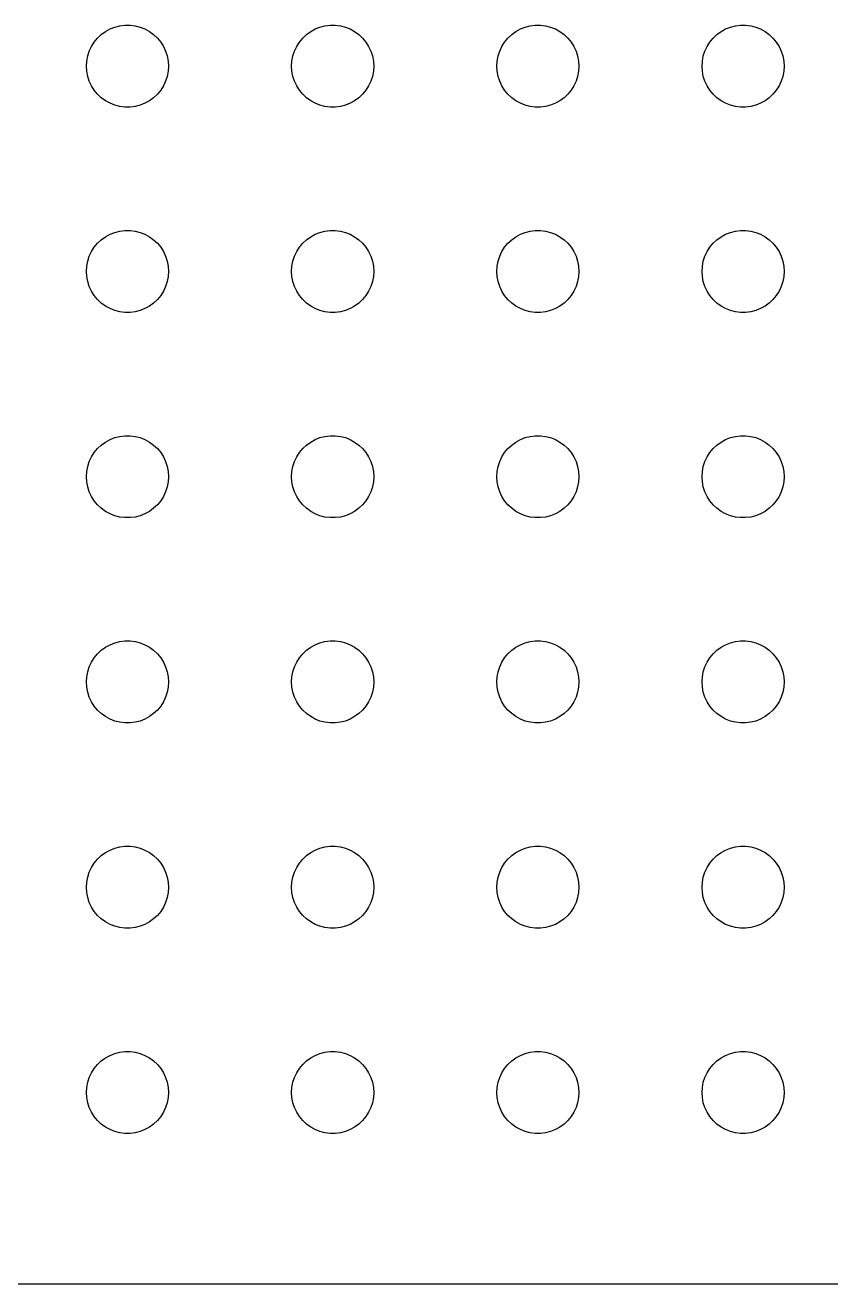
# Model space of a CAD drawing. Header units: metres. Extents: x -112 to 112, y -52 to 52.
# Drawn here: x -3.74 to 25.71, y -51.99 to -6 of the extents above; entities that cross this region are included whole.
import ezdxf

# ---------------------------------------------------------------- set-up
doc = ezdxf.new("R2010")
doc.units = ezdxf.units.M

msp = doc.modelspace()

# ---------------------------------------------------------------- linework, layer by layer
for p, q in [((-1.09344, -6.47318), (-0.956131, -6.34422)), ((-0.956131, -6.34422), (-0.803726, -6.23351)), ((-0.803726, -6.23351), (-0.638657, -6.14275)), ((-0.638657, -6.14275), (-0.463516, -6.07341)), ((-0.463516, -6.07341), (-0.281067, -6.02657)), ((-0.281067, -6.02657), (-0.094177, -6.00294)), ((-0.094177, -6.00294), (0.094177, -6.00294)), ((0.094177, -6.00294), (0.281067, -6.02657)), ((0.281067, -6.02657), (0.463516, -6.07341)), ((0.463516, -6.07341), (0.638657, -6.14275)), ((0.638657, -6.14275), (0.803726, -6.23351)), ((0.803726, -6.23351), (0.956131, -6.34422)), ((0.956131, -6.34422), (1.09344, -6.47318)), ((6.40654, -6.47318), (6.54385, -6.34422)), ((6.54385, -6.34422), (6.69626, -6.23351)), ((6.69626, -6.23351), (6.86133, -6.14275)), ((6.86133, -6.14275), (7.03647, -6.07341)), ((7.03647, -6.07341), (7.21892, -6.02657)), ((7.21892, -6.02657), (7.40581, -6.00294)), ((7.40581, -6.00294), (7.59418, -6.00294)), ((7.59418, -6.00294), (7.78107, -6.02657)), ((7.78107, -6.02657), (7.96352, -6.07341)), ((7.96352, -6.07341), (8.13866, -6.14275)), ((8.13866, -6.14275), (8.30373, -6.23351)), ((8.30373, -6.23351), (8.45613, -6.34422)), ((8.45613, -6.34422), (8.59344, -6.47318)), ((13.9065, -6.47318), (14.0439, -6.34422)), ((14.0439, -6.34422), (14.1963, -6.23351)), ((14.1963, -6.23351), (14.3613, -6.14275)), ((14.3613, -6.14275), (14.5365, -6.07341)), ((14.5365, -6.07341), (14.7189, -6.02657)), ((14.7189, -6.02657), (14.9058, -6.00294)), ((14.9058, -6.00294), (15.0942, -6.00294)), ((15.0942, -6.00294), (15.2811, -6.02657)), ((15.2811, -6.02657), (15.4635, -6.07341)), ((15.4635, -6.07341), (15.6387, -6.14275)), ((15.6387, -6.14275), (15.8037, -6.23351)), ((15.8037, -6.23351), (15.9561, -6.34422)), ((15.9561, -6.34422), (16.0934, -6.47318)), ((21.4065, -6.47318), (21.5439, -6.34422)), ((21.5439, -6.34422), (21.6963, -6.23351)), ((21.6963, -6.23351), (21.8613, -6.14275)), ((21.8613, -6.14275), (22.0365, -6.07341)), ((22.0365, -6.07341), (22.2189, -6.02657)), ((22.2189, -6.02657), (22.4058, -6.00294)), ((22.4058, -6.00294), (22.5942, -6.00294)), ((22.5942, -6.00294), (22.7811, -6.02657)), ((22.7811, -6.02657), (22.9635, -6.07341)), ((22.9635, -6.07341), (23.1387, -6.14275)), ((23.1387, -6.14275), (23.3037, -6.23351)), ((23.3037, -6.23351), (23.4561, -6.34422)), ((23.4561, -6.34422), (23.5934, -6.47318)), ((-1.39465, -6.9478), (-1.31445, -6.77736)), ((-1.31445, -6.77736), (-1.21352, -6.61832)), ((-1.21352, -6.61832), (-1.09344, -6.47318)), ((1.09344, -6.47318), (1.21352, -6.61832)), ((1.21352, -6.61832), (1.31445, -6.77736)), ((1.31445, -6.77736), (1.39465, -6.9478)), ((6.10533, -6.9478), (6.18553, -6.77736)), ((6.18553, -6.77736), (6.28647, -6.61832)), ((6.28647, -6.61832), (6.40654, -6.47318)), ((8.59344, -6.47318), (8.71352, -6.61832)), ((8.71352, -6.61832), (8.81445, -6.77736)), ((8.81445, -6.77736), (8.89465, -6.9478)), ((13.6053, -6.9478), (13.6855, -6.77736)), ((13.6855, -6.77736), (13.7865, -6.61832)), ((13.7865, -6.61832), (13.9065, -6.47318)), ((16.0934, -6.47318), (16.2135, -6.61832)), ((16.2135, -6.61832), (16.3145, -6.77736)), ((16.3145, -6.77736), (16.3947, -6.9478)), ((21.1053, -6.9478), (21.1855, -6.77736)), ((21.1855, -6.77736), (21.2865, -6.61832)), ((21.2865, -6.61832), (21.4065, -6.47318)), ((23.5934, -6.47318), (23.7135, -6.61832)), ((23.7135, -6.61832), (23.8145, -6.77736)), ((23.8145, -6.77736), (23.8947, -6.9478)), ((-1.5, -7.5), (-1.48816, -7.312)), ((-1.48816, -7.312), (-1.45287, -7.12695)), ((-1.45287, -7.12695), (-1.39465, -6.9478)), ((1.39465, -6.9478), (1.45287, -7.12695)), ((1.45287, -7.12695), (1.48816, -7.312)), ((1.48816, -7.312), (1.5, -7.5)), ((6, -7.5), (6.01183, -7.312)), ((6.01183, -7.312), (6.04712, -7.12695)), ((6.04712, -7.12695), (6.10533, -6.9478)), ((8.89465, -6.9478), (8.95287, -7.12695)), ((8.95287, -7.12695), (8.98816, -7.312)), ((8.98816, -7.312), (9, -7.5)), ((13.5, -7.5), (13.5118, -7.312)), ((13.5118, -7.312), (13.5471, -7.12695)), ((13.5471, -7.12695), (13.6053, -6.9478)), ((16.3947, -6.9478), (16.4529, -7.12695)), ((16.4529, -7.12695), (16.4882, -7.312)), ((16.4882, -7.312), (16.5, -7.5)), ((21, -7.5), (21.0118, -7.312)), ((21.0118, -7.312), (21.0471, -7.12695)), ((21.0471, -7.12695), (21.1053, -6.9478)), ((23.8947, -6.9478), (23.9529, -7.12695)), ((23.9529, -7.12695), (23.9882, -7.312)), ((23.9882, -7.312), (24, -7.5)), ((-1.48816, -7.68799), (-1.5, -7.5)), ((-1.45287, -7.87303), (-1.48816, -7.68799)), ((1.48816, -7.68799), (1.45287, -7.87303)), ((1.5, -7.5), (1.48816, -7.68799)), ((6.01183, -7.68799), (6, -7.5)), ((6.04712, -7.87303), (6.01183, -7.68799)), ((8.98816, -7.68799), (8.95287, -7.87303)), ((9, -7.5), (8.98816, -7.68799)), ((13.5118, -7.68799), (13.5, -7.5)), ((13.5471, -7.87303), (13.5118, -7.68799)), ((16.4882, -7.68799), (16.4529, -7.87303)), ((16.5, -7.5), (16.4882, -7.68799)), ((21.0118, -7.68799), (21, -7.5)), ((21.0471, -7.87303), (21.0118, -7.68799)), ((23.9882, -7.68799), (23.9529, -7.87303)), ((24, -7.5), (23.9882, -7.68799)), ((-1.39465, -8.05219), (-1.45287, -7.87303)), ((-1.31445, -8.22263), (-1.39465, -8.05219)), ((-1.21352, -8.38167), (-1.31445, -8.22263)), ((1.31445, -8.22263), (1.21352, -8.38167)), ((1.39465, -8.05219), (1.31445, -8.22263)), ((1.45287, -7.87303), (1.39465, -8.05219)), ((6.10533, -8.05219), (6.04712, -7.87303)), ((6.18553, -8.22263), (6.10533, -8.05219)), ((6.28647, -8.38167), (6.18553, -8.22263)), ((8.81445, -8.22263), (8.71352, -8.38167)), ((8.89465, -8.05219), (8.81445, -8.22263)), ((8.95287, -7.87303), (8.89465, -8.05219)), ((13.6053, -8.05219), (13.5471, -7.87303)), ((13.6855, -8.22263), (13.6053, -8.05219)), ((13.7865, -8.38167), (13.6855, -8.22263)), ((16.3145, -8.22263), (16.2135, -8.38167)), ((16.3947, -8.05219), (16.3145, -8.22263)), ((16.4529, -7.87303), (16.3947, -8.05219)), ((21.1053, -8.05219), (21.0471, -7.87303)), ((21.1855, -8.22263), (21.1053, -8.05219)), ((21.2865, -8.38167), (21.1855, -8.22263)), ((23.8145, -8.22263), (23.7135, -8.38167)), ((23.8947, -8.05219), (23.8145, -8.22263)), ((23.9529, -7.87303), (23.8947, -8.05219)), ((-1.09344, -8.52681), (-1.21352, -8.38167)), ((-0.956131, -8.65576), (-1.09344, -8.52681)), ((-0.803726, -8.76648), (-0.956131, -8.65576)), ((0.956131, -8.65576), (0.803726, -8.76648)), ((1.09344, -8.52681), (0.956131, -8.65576)), ((1.21352, -8.38167), (1.09344, -8.52681)), ((6.40654, -8.52681), (6.28647, -8.38167)), ((6.54385, -8.65576), (6.40654, -8.52681)), ((6.69626, -8.76648), (6.54385, -8.65576)), ((8.45613, -8.65576), (8.30373, -8.76648)), ((8.59344, -8.52681), (8.45613, -8.65576)), ((8.71352, -8.38167), (8.59344, -8.52681)), ((13.9065, -8.52681), (13.7865, -8.38167)), ((14.0439, -8.65576), (13.9065, -8.52681)), ((14.1963, -8.76648), (14.0439, -8.65576)), ((15.9561, -8.65576), (15.8037, -8.76648)), ((16.0934, -8.52681), (15.9561, -8.65576)), ((16.2135, -8.38167), (16.0934, -8.52681)), ((21.4065, -8.52681), (21.2865, -8.38167)), ((21.5439, -8.65576), (21.4065, -8.52681)), ((21.6963, -8.76648), (21.5439, -8.65576)), ((23.4561, -8.65576), (23.3037, -8.76648)), ((23.5934, -8.52681), (23.4561, -8.65576)), ((23.7135, -8.38167), (23.5934, -8.52681)), ((-0.638657, -8.85724), (-0.803726, -8.76648)), ((-0.463516, -8.92657), (-0.638657, -8.85724)), ((-0.281067, -8.97342), (-0.463516, -8.92657)), ((-0.094177, -8.99704), (-0.281067, -8.97342)), ((0.094177, -8.99704), (-0.094177, -8.99704)), ((0.281067, -8.97342), (0.094177, -8.99704)), ((0.463516, -8.92657), (0.281067, -8.97342)), ((0.638657, -8.85724), (0.463516, -8.92657)), ((0.803726, -8.76648), (0.638657, -8.85724)), ((6.86133, -8.85724), (6.69626, -8.76648)), ((7.03647, -8.92657), (6.86133, -8.85724)), ((7.21892, -8.97342), (7.03647, -8.92657)), ((7.40581, -8.99704), (7.21892, -8.97342)), ((7.59418, -8.99704), (7.40581, -8.99704)), ((7.78107, -8.97342), (7.59418, -8.99704)), ((7.96352, -8.92657), (7.78107, -8.97342)), ((8.13866, -8.85724), (7.96352, -8.92657)), ((8.30373, -8.76648), (8.13866, -8.85724)), ((14.3613, -8.85724), (14.1963, -8.76648)), ((14.5365, -8.92657), (14.3613, -8.85724)), ((14.7189, -8.97342), (14.5365, -8.92657)), ((14.9058, -8.99704), (14.7189, -8.97342)), ((15.0942, -8.99704), (14.9058, -8.99704)), ((15.2811, -8.97342), (15.0942, -8.99704)), ((15.4635, -8.92657), (15.2811, -8.97342)), ((15.6387, -8.85724), (15.4635, -8.92657)), ((15.8037, -8.76648), (15.6387, -8.85724)), ((21.8613, -8.85724), (21.6963, -8.76648)), ((22.0365, -8.92657), (21.8613, -8.85724)), ((22.2189, -8.97342), (22.0365, -8.92657)), ((22.4058, -8.99704), (22.2189, -8.97342)), ((22.5942, -8.99704), (22.4058, -8.99704)), ((22.7811, -8.97342), (22.5942, -8.99704)), ((22.9635, -8.92657), (22.7811, -8.97342)), ((23.1387, -8.85724), (22.9635, -8.92657)), ((23.3037, -8.76648), (23.1387, -8.85724)), ((-0.956131, -13.8442), (-0.803726, -13.7335)), ((-0.803726, -13.7335), (-0.638657, -13.6427)), ((-0.638657, -13.6427), (-0.463516, -13.5734)), ((-0.463516, -13.5734), (-0.281067, -13.5266)), ((-0.281067, -13.5266), (-0.094177, -13.5029)), ((-0.094177, -13.5029), (0.094177, -13.5029)), ((0.094177, -13.5029), (0.281067, -13.5266)), ((0.281067, -13.5266), (0.463516, -13.5734)), ((0.463516, -13.5734), (0.638657, -13.6427)), ((0.638657, -13.6427), (0.803726, -13.7335)), ((0.803726, -13.7335), (0.956131, -13.8442)), ((6.54385, -13.8442), (6.69626, -13.7335)), ((6.69626, -13.7335), (6.86133, -13.6427)), ((6.86133, -13.6427), (7.03647, -13.5734)), ((7.03647, -13.5734), (7.21892, -13.5266)), ((7.21892, -13.5266), (7.40581, -13.5029)), ((7.40581, -13.5029), (7.59418, -13.5029)), ((7.59418, -13.5029), (7.78107, -13.5266)), ((7.78107, -13.5266), (7.96352, -13.5734)), ((7.96352, -13.5734), (8.13866, -13.6427)), ((8.13866, -13.6427), (8.30373, -13.7335)), ((8.30373, -13.7335), (8.45613, -13.8442)), ((14.0439, -13.8442), (14.1963, -13.7335)), ((14.1963, -13.7335), (14.3613, -13.6427)), ((14.3613, -13.6427), (14.5365, -13.5734)), ((14.5365, -13.5734), (14.7189, -13.5266)), ((14.7189, -13.5266), (14.9058, -13.5029)), ((14.9058, -13.5029), (15.0942, -13.5029)), ((15.0942, -13.5029), (15.2811, -13.5266)), ((15.2811, -13.5266), (15.4635, -13.5734)), ((15.4635, -13.5734), (15.6387, -13.6427)), ((15.6387, -13.6427), (15.8037, -13.7335)), ((15.8037, -13.7335), (15.9561, -13.8442)), ((21.5439, -13.8442), (21.6963, -13.7335)), ((21.6963, -13.7335), (21.8613, -13.6427)), ((21.8613, -13.6427), (22.0365, -13.5734)), ((22.0365, -13.5734), (22.2189, -13.5266)), ((22.2189, -13.5266), (22.4058, -13.5029)), ((22.4058, -13.5029), (22.5942, -13.5029)), ((22.5942, -13.5029), (22.7811, -13.5266)), ((22.7811, -13.5266), (22.9635, -13.5734)), ((22.9635, -13.5734), (23.1387, -13.6427)), ((23.1387, -13.6427), (23.3037, -13.7335)), ((23.3037, -13.7335), (23.4561, -13.8442)), ((-1.31445, -14.2774), (-1.21352, -14.1183)), ((-1.21352, -14.1183), (-1.09344, -13.9732)), ((-1.09344, -13.9732), (-0.956131, -13.8442)), ((0.956131, -13.8442), (1.09344, -13.9732)), ((1.09344, -13.9732), (1.21352, -14.1183)), ((1.21352, -14.1183), (1.31445, -14.2774)), ((6.18553, -14.2774), (6.28647, -14.1183)), ((6.28647, -14.1183), (6.40654, -13.9732)), ((6.40654, -13.9732), (6.54385, -13.8442)), ((8.45613, -13.8442), (8.59344, -13.9732)), ((8.59344, -13.9732), (8.71352, -14.1183)), ((8.71352, -14.1183), (8.81445, -14.2774)), ((13.6855, -14.2774), (13.7865, -14.1183)), ((13.7865, -14.1183), (13.9065, -13.9732)), ((13.9065, -13.9732), (14.0439, -13.8442)), ((15.9561, -13.8442), (16.0934, -13.9732)), ((16.0934, -13.9732), (16.2135, -14.1183)), ((16.2135, -14.1183), (16.3145, -14.2774)), ((21.1855, -14.2774), (21.2865, -14.1183)), ((21.2865, -14.1183), (21.4065, -13.9732)), ((21.4065, -13.9732), (21.5439, -13.8442)), ((23.4561, -13.8442), (23.5934, -13.9732)), ((23.5934, -13.9732), (23.7135, -14.1183)), ((23.7135, -14.1183), (23.8145, -14.2774)), ((-1.48816, -14.812), (-1.45287, -14.627)), ((-1.45287, -14.627), (-1.39465, -14.4478)), ((-1.39465, -14.4478), (-1.31445, -14.2774)), ((1.31445, -14.2774), (1.39465, -14.4478)), ((1.39465, -14.4478), (1.45287, -14.627)), ((1.45287, -14.627), (1.48816, -14.812)), ((6.01183, -14.812), (6.04712, -14.627)), ((6.04712, -14.627), (6.10533, -14.4478)), ((6.10533, -14.4478), (6.18553, -14.2774)), ((8.81445, -14.2774), (8.89465, -14.4478)), ((8.89465, -14.4478), (8.95287, -14.627)), ((8.95287, -14.627), (8.98816, -14.812)), ((13.5118, -14.812), (13.5471, -14.627)), ((13.5471, -14.627), (13.6053, -14.4478)), ((13.6053, -14.4478), (13.6855, -14.2774)), ((16.3145, -14.2774), (16.3947, -14.4478)), ((16.3947, -14.4478), (16.4529, -14.627)), ((16.4529, -14.627), (16.4882, -14.812)), ((21.0118, -14.812), (21.0471, -14.627)), ((21.0471, -14.627), (21.1053, -14.4478)), ((21.1053, -14.4478), (21.1855, -14.2774)), ((23.8145, -14.2774), (23.8947, -14.4478)), ((23.8947, -14.4478), (23.9529, -14.627)), ((23.9529, -14.627), (23.9882, -14.812)), ((-1.5, -15), (-1.48816, -14.812)), ((-1.48816, -15.188), (-1.5, -15)), ((1.48816, -14.812), (1.5, -15)), ((1.5, -15), (1.48816, -15.188)), ((6, -15), (6.01183, -14.812)), ((6.01183, -15.188), (6, -15)), ((8.98816, -14.812), (9, -15)), ((9, -15), (8.98816, -15.188)), ((13.5, -15), (13.5118, -14.812)), ((13.5118, -15.188), (13.5, -15)), ((16.4882, -14.812), (16.5, -15)), ((16.5, -15), (16.4882, -15.188)), ((21, -15), (21.0118, -14.812)), ((21.0118, -15.188), (21, -15)), ((23.9882, -14.812), (24, -15)), ((24, -15), (23.9882, -15.188)), ((-1.45287, -15.373), (-1.48816, -15.188)), ((-1.39465, -15.5522), (-1.45287, -15.373)), ((-1.31445, -15.7226), (-1.39465, -15.5522)), ((1.39465, -15.5522), (1.31445, -15.7226)), ((1.45287, -15.373), (1.39465, -15.5522)), ((1.48816, -15.188), (1.45287, -15.373)), ((6.04712, -15.373), (6.01183, -15.188)), ((6.10533, -15.5522), (6.04712, -15.373)), ((6.18553, -15.7226), (6.10533, -15.5522)), ((8.89465, -15.5522), (8.81445, -15.7226)), ((8.95287, -15.373), (8.89465, -15.5522)), ((8.98816, -15.188), (8.95287, -15.373)), ((13.5471, -15.373), (13.5118, -15.188)), ((13.6053, -15.5522), (13.5471, -15.373)), ((13.6855, -15.7226), (13.6053, -15.5522)), ((16.3947, -15.5522), (16.3145, -15.7226)), ((16.4529, -15.373), (16.3947, -15.5522)), ((16.4882, -15.188), (16.4529, -15.373)), ((21.0471, -15.373), (21.0118, -15.188)), ((21.1053, -15.5522), (21.0471, -15.373)), ((21.1855, -15.7226), (21.1053, -15.5522)), ((23.8947, -15.5522), (23.8145, -15.7226)), ((23.9529, -15.373), (23.8947, -15.5522)), ((23.9882, -15.188), (23.9529, -15.373)), ((-1.21352, -15.8817), (-1.31445, -15.7226)), ((-1.09344, -16.0268), (-1.21352, -15.8817)), ((-0.956131, -16.1558), (-1.09344, -16.0268)), ((1.09344, -16.0268), (0.956131, -16.1558)), ((1.21352, -15.8817), (1.09344, -16.0268)), ((1.31445, -15.7226), (1.21352, -15.8817)), ((6.28647, -15.8817), (6.18553, -15.7226)), ((6.40654, -16.0268), (6.28647, -15.8817)), ((6.54385, -16.1558), (6.40654, -16.0268)), ((8.59344, -16.0268), (8.45613, -16.1558)), ((8.71352, -15.8817), (8.59344, -16.0268)), ((8.81445, -15.7226), (8.71352, -15.8817)), ((13.7865, -15.8817), (13.6855, -15.7226)), ((13.9065, -16.0268), (13.7865, -15.8817)), ((14.0439, -16.1558), (13.9065, -16.0268)), ((16.0934, -16.0268), (15.9561, -16.1558)), ((16.2135, -15.8817), (16.0934, -16.0268)), ((16.3145, -15.7226), (16.2135, -15.8817)), ((21.2865, -15.8817), (21.1855, -15.7226)), ((21.4065, -16.0268), (21.2865, -15.8817)), ((21.5439, -16.1558), (21.4065, -16.0268)), ((23.5934, -16.0268), (23.4561, -16.1558)), ((23.7135, -15.8817), (23.5934, -16.0268)), ((23.8145, -15.7226), (23.7135, -15.8817)), ((-0.803726, -16.2665), (-0.956131, -16.1558)), ((-0.638657, -16.3572), (-0.803726, -16.2665)), ((-0.463516, -16.4266), (-0.638657, -16.3572)), ((-0.281067, -16.4734), (-0.463516, -16.4266)), ((-0.094177, -16.497), (-0.281067, -16.4734)), ((0.094177, -16.497), (-0.094177, -16.497)), ((0.281067, -16.4734), (0.094177, -16.497)), ((0.463516, -16.4266), (0.281067, -16.4734)), ((0.638657, -16.3572), (0.463516, -16.4266)), ((0.803726, -16.2665), (0.638657, -16.3572)), ((0.956131, -16.1558), (0.803726, -16.2665)), ((6.69626, -16.2665), (6.54385, -16.1558)), ((6.86133, -16.3572), (6.69626, -16.2665)), ((7.03647, -16.4266), (6.86133, -16.3572)), ((7.21892, -16.4734), (7.03647, -16.4266)), ((7.40581, -16.497), (7.21892, -16.4734)), ((7.59418, -16.497), (7.40581, -16.497)), ((7.78107, -16.4734), (7.59418, -16.497)), ((7.96352, -16.4266), (7.78107, -16.4734)), ((8.13866, -16.3572), (7.96352, -16.4266)), ((8.30373, -16.2665), (8.13866, -16.3572)), ((8.45613, -16.1558), (8.30373, -16.2665)), ((14.1963, -16.2665), (14.0439, -16.1558)), ((14.3613, -16.3572), (14.1963, -16.2665)), ((14.5365, -16.4266), (14.3613, -16.3572)), ((14.7189, -16.4734), (14.5365, -16.4266)), ((14.9058, -16.497), (14.7189, -16.4734)), ((15.0942, -16.497), (14.9058, -16.497)), ((15.2811, -16.4734), (15.0942, -16.497)), ((15.4635, -16.4266), (15.2811, -16.4734)), ((15.6387, -16.3572), (15.4635, -16.4266)), ((15.8037, -16.2665), (15.6387, -16.3572)), ((15.9561, -16.1558), (15.8037, -16.2665)), ((21.6963, -16.2665), (21.5439, -16.1558)), ((21.8613, -16.3572), (21.6963, -16.2665)), ((22.0365, -16.4266), (21.8613, -16.3572)), ((22.2189, -16.4734), (22.0365, -16.4266)), ((22.4058, -16.497), (22.2189, -16.4734)), ((22.5942, -16.497), (22.4058, -16.497)), ((22.7811, -16.4734), (22.5942, -16.497)), ((22.9635, -16.4266), (22.7811, -16.4734)), ((23.1387, -16.3572), (22.9635, -16.4266)), ((23.3037, -16.2665), (23.1387, -16.3572)), ((23.4561, -16.1558), (23.3037, -16.2665)), ((-0.803726, -21.2335), (-0.638657, -21.1427)), ((-0.638657, -21.1427), (-0.463516, -21.0734)), ((-0.463516, -21.0734), (-0.281067, -21.0266)), ((-0.281067, -21.0266), (-0.094177, -21.003)), ((-0.094177, -21.003), (0.094177, -21.003)), ((0.094177, -21.003), (0.281067, -21.0266)), ((0.281067, -21.0266), (0.463516, -21.0734)), ((0.463516, -21.0734), (0.638657, -21.1427)), ((0.638657, -21.1427), (0.803726, -21.2335)), ((6.69626, -21.2335), (6.86133, -21.1427)), ((6.86133, -21.1427), (7.03647, -21.0734)), ((7.03647, -21.0734), (7.21892, -21.0266)), ((7.21892, -21.0266), (7.40581, -21.003)), ((7.40581, -21.003), (7.59418, -21.003)), ((7.59418, -21.003), (7.78107, -21.0266)), ((7.78107, -21.0266), (7.96352, -21.0734)), ((7.96352, -21.0734), (8.13866, -21.1427)), ((8.13866, -21.1427), (8.30373, -21.2335)), ((14.1963, -21.2335), (14.3613, -21.1427)), ((14.3613, -21.1427), (14.5365, -21.0734)), ((14.5365, -21.0734), (14.7189, -21.0266)), ((14.7189, -21.0266), (14.9058, -21.003)), ((14.9058, -21.003), (15.0942, -21.003)), ((15.0942, -21.003), (15.2811, -21.0266)), ((15.2811, -21.0266), (15.4635, -21.0734)), ((15.4635, -21.0734), (15.6387, -21.1427)), ((15.6387, -21.1427), (15.8037, -21.2335)), ((21.6963, -21.2335), (21.8613, -21.1427)), ((21.8613, -21.1427), (22.0365, -21.0734)), ((22.0365, -21.0734), (22.2189, -21.0266)), ((22.2189, -21.0266), (22.4058, -21.003)), ((22.4058, -21.003), (22.5942, -21.003)), ((22.5942, -21.003), (22.7811, -21.0266)), ((22.7811, -21.0266), (22.9635, -21.0734)), ((22.9635, -21.0734), (23.1387, -21.1427)), ((23.1387, -21.1427), (23.3037, -21.2335)), ((-1.21352, -21.6183), (-1.09344, -21.4732)), ((-1.09344, -21.4732), (-0.956131, -21.3442)), ((-0.956131, -21.3442), (-0.803726, -21.2335)), ((0.803726, -21.2335), (0.956131, -21.3442)), ((0.956131, -21.3442), (1.09344, -21.4732)), ((1.09344, -21.4732), (1.21352, -21.6183)), ((6.28647, -21.6183), (6.40654, -21.4732)), ((6.40654, -21.4732), (6.54385, -21.3442)), ((6.54385, -21.3442), (6.69626, -21.2335)), ((8.30373, -21.2335), (8.45613, -21.3442)), ((8.45613, -21.3442), (8.59344, -21.4732)), ((8.59344, -21.4732), (8.71352, -21.6183)), ((13.7865, -21.6183), (13.9065, -21.4732)), ((13.9065, -21.4732), (14.0439, -21.3442)), ((14.0439, -21.3442), (14.1963, -21.2335)), ((15.8037, -21.2335), (15.9561, -21.3442)), ((15.9561, -21.3442), (16.0934, -21.4732)), ((16.0934, -21.4732), (16.2135, -21.6183)), ((21.2865, -21.6183), (21.4065, -21.4732)), ((21.4065, -21.4732), (21.5439, -21.3442)), ((21.5439, -21.3442), (21.6963, -21.2335)), ((23.3037, -21.2335), (23.4561, -21.3442)), ((23.4561, -21.3442), (23.5934, -21.4732)), ((23.5934, -21.4732), (23.7135, -21.6183)), ((-1.45287, -22.127), (-1.39465, -21.9478)), ((-1.39465, -21.9478), (-1.31445, -21.7774)), ((-1.31445, -21.7774), (-1.21352, -21.6183)), ((1.21352, -21.6183), (1.31445, -21.7774)), ((1.31445, -21.7774), (1.39465, -21.9478)), ((1.39465, -21.9478), (1.45287, -22.127)), ((6.04712, -22.127), (6.10533, -21.9478)), ((6.10533, -21.9478), (6.18553, -21.7774)), ((6.18553, -21.7774), (6.28647, -21.6183)), ((8.71352, -21.6183), (8.81445, -21.7774)), ((8.81445, -21.7774), (8.89465, -21.9478)), ((8.89465, -21.9478), (8.95287, -22.127)), ((13.5471, -22.127), (13.6053, -21.9478)), ((13.6053, -21.9478), (13.6855, -21.7774)), ((13.6855, -21.7774), (13.7865, -21.6183)), ((16.2135, -21.6183), (16.3145, -21.7774)), ((16.3145, -21.7774), (16.3947, -21.9478)), ((16.3947, -21.9478), (16.4529, -22.127)), ((21.0471, -22.127), (21.1053, -21.9478)), ((21.1053, -21.9478), (21.1855, -21.7774)), ((21.1855, -21.7774), (21.2865, -21.6183)), ((23.7135, -21.6183), (23.8145, -21.7774)), ((23.8145, -21.7774), (23.8947, -21.9478)), ((23.8947, -21.9478), (23.9529, -22.127)), ((-1.5, -22.5), (-1.48816, -22.312)), ((-1.48816, -22.688), (-1.5, -22.5)), ((-1.48816, -22.312), (-1.45287, -22.127)), ((1.45287, -22.127), (1.48816, -22.312)), ((1.48816, -22.312), (1.5, -22.5)), ((1.5, -22.5), (1.48816, -22.688)), ((6, -22.5), (6.01183, -22.312)), ((6.01183, -22.688), (6, -22.5)), ((6.01183, -22.312), (6.04712, -22.127)), ((8.95287, -22.127), (8.98816, -22.312)), ((8.98816, -22.312), (9, -22.5)), ((9, -22.5), (8.98816, -22.688)), ((13.5, -22.5), (13.5118, -22.312)), ((13.5118, -22.688), (13.5, -22.5)), ((13.5118, -22.312), (13.5471, -22.127)), ((16.4529, -22.127), (16.4882, -22.312)), ((16.4882, -22.312), (16.5, -22.5)), ((16.5, -22.5), (16.4882, -22.688)), ((21, -22.5), (21.0118, -22.312)), ((21.0118, -22.688), (21, -22.5)), ((21.0118, -22.312), (21.0471, -22.127)), ((23.9529, -22.127), (23.9882, -22.312)), ((23.9882, -22.312), (24, -22.5)), ((24, -22.5), (23.9882, -22.688)), ((-1.45287, -22.873), (-1.48816, -22.688)), ((-1.39465, -23.0522), (-1.45287, -22.873)), ((1.45287, -22.873), (1.39465, -23.0522)), ((1.48816, -22.688), (1.45287, -22.873)), ((6.04712, -22.873), (6.01183, -22.688)), ((6.10533, -23.0522), (6.04712, -22.873)), ((8.95287, -22.873), (8.89465, -23.0522)), ((8.98816, -22.688), (8.95287, -22.873)), ((13.5471, -22.873), (13.5118, -22.688)), ((13.6053, -23.0522), (13.5471, -22.873)), ((16.4529, -22.873), (16.3947, -23.0522)), ((16.4882, -22.688), (16.4529, -22.873)), ((21.0471, -22.873), (21.0118, -22.688)), ((21.1053, -23.0522), (21.0471, -22.873)), ((23.9529, -22.873), (23.8947, -23.0522)), ((23.9882, -22.688), (23.9529, -22.873)), ((-1.31445, -23.2226), (-1.39465, -23.0522)), ((-1.21352, -23.3817), (-1.31445, -23.2226)), ((-1.09344, -23.5268), (-1.21352, -23.3817)), ((1.21352, -23.3817), (1.09344, -23.5268)), ((1.31445, -23.2226), (1.21352, -23.3817)), ((1.39465, -23.0522), (1.31445, -23.2226)), ((6.18553, -23.2226), (6.10533, -23.0522)), ((6.28647, -23.3817), (6.18553, -23.2226)), ((6.40654, -23.5268), (6.28647, -23.3817)), ((8.71352, -23.3817), (8.59344, -23.5268)), ((8.81445, -23.2226), (8.71352, -23.3817)), ((8.89465, -23.0522), (8.81445, -23.2226)), ((13.6855, -23.2226), (13.6053, -23.0522)), ((13.7865, -23.3817), (13.6855, -23.2226)), ((13.9065, -23.5268), (13.7865, -23.3817)), ((16.2135, -23.3817), (16.0934, -23.5268)), ((16.3145, -23.2226), (16.2135, -23.3817)), ((16.3947, -23.0522), (16.3145, -23.2226)), ((21.1855, -23.2226), (21.1053, -23.0522)), ((21.2865, -23.3817), (21.1855, -23.2226)), ((21.4065, -23.5268), (21.2865, -23.3817)), ((23.7135, -23.3817), (23.5934, -23.5268)), ((23.8145, -23.2226), (23.7135, -23.3817)), ((23.8947, -23.0522), (23.8145, -23.2226)), ((-0.956131, -23.6558), (-1.09344, -23.5268)), ((-0.803726, -23.7665), (-0.956131, -23.6558)), ((-0.638657, -23.8572), (-0.803726, -23.7665)), ((-0.463516, -23.9266), (-0.638657, -23.8572)), ((0.638657, -23.8572), (0.463516, -23.9266)), ((0.803726, -23.7665), (0.638657, -23.8572)), ((0.956131, -23.6558), (0.803726, -23.7665)), ((1.09344, -23.5268), (0.956131, -23.6558)), ((6.54385, -23.6558), (6.40654, -23.5268)), ((6.69626, -23.7665), (6.54385, -23.6558)), ((6.86133, -23.8572), (6.69626, -23.7665)), ((7.03647, -23.9266), (6.86133, -23.8572)), ((8.13866, -23.8572), (7.96352, -23.9266)), ((8.30373, -23.7665), (8.13866, -23.8572)), ((8.45613, -23.6558), (8.30373, -23.7665)), ((8.59344, -23.5268), (8.45613, -23.6558)), ((14.0439, -23.6558), (13.9065, -23.5268)), ((14.1963, -23.7665), (14.0439, -23.6558)), ((14.3613, -23.8572), (14.1963, -23.7665)), ((14.5365, -23.9266), (14.3613, -23.8572)), ((15.6387, -23.8572), (15.4635, -23.9266)), ((15.8037, -23.7665), (15.6387, -23.8572)), ((15.9561, -23.6558), (15.8037, -23.7665)), ((16.0934, -23.5268), (15.9561, -23.6558)), ((21.5439, -23.6558), (21.4065, -23.5268)), ((21.6963, -23.7665), (21.5439, -23.6558)), ((21.8613, -23.8572), (21.6963, -23.7665)), ((22.0365, -23.9266), (21.8613, -23.8572)), ((23.1387, -23.8572), (22.9635, -23.9266)), ((23.3037, -23.7665), (23.1387, -23.8572)), ((23.4561, -23.6558), (23.3037, -23.7665)), ((23.5934, -23.5268), (23.4561, -23.6558)), ((-0.281067, -23.9734), (-0.463516, -23.9266)), ((-0.094177, -23.997), (-0.281067, -23.9734)), ((0.094177, -23.997), (-0.094177, -23.997)), ((0.281067, -23.9734), (0.094177, -23.997)), ((0.463516, -23.9266), (0.281067, -23.9734)), ((7.21892, -23.9734), (7.03647, -23.9266)), ((7.40581, -23.997), (7.21892, -23.9734)), ((7.59418, -23.997), (7.40581, -23.997)), ((7.78107, -23.9734), (7.59418, -23.997)), ((7.96352, -23.9266), (7.78107, -23.9734)), ((14.7189, -23.9734), (14.5365, -23.9266)), ((14.9058, -23.997), (14.7189, -23.9734)), ((15.0942, -23.997), (14.9058, -23.997)), ((15.2811, -23.9734), (15.0942, -23.997)), ((15.4635, -23.9266), (15.2811, -23.9734)), ((22.2189, -23.9734), (22.0365, -23.9266)), ((22.4058, -23.997), (22.2189, -23.9734)), ((22.5942, -23.997), (22.4058, -23.997)), ((22.7811, -23.9734), (22.5942, -23.997)), ((22.9635, -23.9266), (22.7811, -23.9734)), ((-0.281067, -28.5266), (-0.094177, -28.503)), ((-0.094177, -28.503), (0.094177, -28.503)), ((0.094177, -28.503), (0.281067, -28.5266)), ((7.21892, -28.5266), (7.40581, -28.503)), ((7.40581, -28.503), (7.59418, -28.503)), ((7.59418, -28.503), (7.78107, -28.5266)), ((14.7189, -28.5266), (14.9058, -28.503)), ((14.9058, -28.503), (15.0942, -28.503)), ((15.0942, -28.503), (15.2811, -28.5266)), ((22.2189, -28.5266), (22.4058, -28.503)), ((22.4058, -28.503), (22.5942, -28.503)), ((22.5942, -28.503), (22.7811, -28.5266)), ((-1.09344, -28.9732), (-0.956131, -28.8442)), ((-0.956131, -28.8442), (-0.803726, -28.7335)), ((-0.803726, -28.7335), (-0.638657, -28.6427)), ((-0.638657, -28.6427), (-0.463516, -28.5734)), ((-0.463516, -28.5734), (-0.281067, -28.5266)), ((0.281067, -28.5266), (0.463516, -28.5734)), ((0.463516, -28.5734), (0.638657, -28.6427)), ((0.638657, -28.6427), (0.803726, -28.7335)), ((0.803726, -28.7335), (0.956131, -28.8442)), ((0.956131, -28.8442), (1.09344, -28.9732)), ((6.40654, -28.9732), (6.54385, -28.8442)), ((6.54385, -28.8442), (6.69626, -28.7335)), ((6.69626, -28.7335), (6.86133, -28.6427)), ((6.86133, -28.6427), (7.03647, -28.5734)), ((7.03647, -28.5734), (7.21892, -28.5266)), ((7.78107, -28.5266), (7.96352, -28.5734)), ((7.96352, -28.5734), (8.13866, -28.6427)), ((8.13866, -28.6427), (8.30373, -28.7335)), ((8.30373, -28.7335), (8.45613, -28.8442)), ((8.45613, -28.8442), (8.59344, -28.9732)), ((13.9065, -28.9732), (14.0439, -28.8442)), ((14.0439, -28.8442), (14.1963, -28.7335)), ((14.1963, -28.7335), (14.3613, -28.6427)), ((14.3613, -28.6427), (14.5365, -28.5734)), ((14.5365, -28.5734), (14.7189, -28.5266)), ((15.2811, -28.5266), (15.4635, -28.5734)), ((15.4635, -28.5734), (15.6387, -28.6427)), ((15.6387, -28.6427), (15.8037, -28.7335)), ((15.8037, -28.7335), (15.9561, -28.8442)), ((15.9561, -28.8442), (16.0934, -28.9732)), ((21.4065, -28.9732), (21.5439, -28.8442)), ((21.5439, -28.8442), (21.6963, -28.7335)), ((21.6963, -28.7335), (21.8613, -28.6427)), ((21.8613, -28.6427), (22.0365, -28.5734)), ((22.0365, -28.5734), (22.2189, -28.5266)), ((22.7811, -28.5266), (22.9635, -28.5734)), ((22.9635, -28.5734), (23.1387, -28.6427)), ((23.1387, -28.6427), (23.3037, -28.7335)), ((23.3037, -28.7335), (23.4561, -28.8442)), ((23.4561, -28.8442), (23.5934, -28.9732)), ((-1.39465, -29.4478), (-1.31445, -29.2774)), ((-1.31445, -29.2774), (-1.21352, -29.1183)), ((-1.21352, -29.1183), (-1.09344, -28.9732)), ((1.09344, -28.9732), (1.21352, -29.1183)), ((1.21352, -29.1183), (1.31445, -29.2774)), ((1.31445, -29.2774), (1.39465, -29.4478)), ((6.10533, -29.4478), (6.18553, -29.2774)), ((6.18553, -29.2774), (6.28647, -29.1183)), ((6.28647, -29.1183), (6.40654, -28.9732)), ((8.59344, -28.9732), (8.71352, -29.1183)), ((8.71352, -29.1183), (8.81445, -29.2774)), ((8.81445, -29.2774), (8.89465, -29.4478)), ((13.6053, -29.4478), (13.6855, -29.2774)), ((13.6855, -29.2774), (13.7865, -29.1183)), ((13.7865, -29.1183), (13.9065, -28.9732)), ((16.0934, -28.9732), (16.2135, -29.1183)), ((16.2135, -29.1183), (16.3145, -29.2774)), ((16.3145, -29.2774), (16.3947, -29.4478)), ((21.1053, -29.4478), (21.1855, -29.2774)), ((21.1855, -29.2774), (21.2865, -29.1183)), ((21.2865, -29.1183), (21.4065, -28.9732)), ((23.5934, -28.9732), (23.7135, -29.1183)), ((23.7135, -29.1183), (23.8145, -29.2774)), ((23.8145, -29.2774), (23.8947, -29.4478)), ((-1.5, -30), (-1.48816, -29.812)), ((-1.48816, -29.812), (-1.45287, -29.627)), ((-1.45287, -29.627), (-1.39465, -29.4478)), ((1.39465, -29.4478), (1.45287, -29.627)), ((1.45287, -29.627), (1.48816, -29.812)), ((1.48816, -29.812), (1.5, -30)), ((6, -30), (6.01183, -29.812)), ((6.01183, -29.812), (6.04712, -29.627)), ((6.04712, -29.627), (6.10533, -29.4478)), ((8.89465, -29.4478), (8.95287, -29.627)), ((8.95287, -29.627), (8.98816, -29.812)), ((8.98816, -29.812), (9, -30)), ((13.5, -30), (13.5118, -29.812)), ((13.5118, -29.812), (13.5471, -29.627)), ((13.5471, -29.627), (13.6053, -29.4478)), ((16.3947, -29.4478), (16.4529, -29.627)), ((16.4529, -29.627), (16.4882, -29.812)), ((16.4882, -29.812), (16.5, -30)), ((21, -30), (21.0118, -29.812)), ((21.0118, -29.812), (21.0471, -29.627)), ((21.0471, -29.627), (21.1053, -29.4478)), ((23.8947, -29.4478), (23.9529, -29.627)), ((23.9529, -29.627), (23.9882, -29.812)), ((23.9882, -29.812), (24, -30)), ((-1.48816, -30.188), (-1.5, -30)), ((-1.45287, -30.373), (-1.48816, -30.188)), ((1.48816, -30.188), (1.45287, -30.373)), ((1.5, -30), (1.48816, -30.188)), ((6.01183, -30.188), (6, -30)), ((6.04712, -30.373), (6.01183, -30.188)), ((8.98816, -30.188), (8.95287, -30.373)), ((9, -30), (8.98816, -30.188)), ((13.5118, -30.188), (13.5, -30)), ((13.5471, -30.373), (13.5118, -30.188)), ((16.4882, -30.188), (16.4529, -30.373)), ((16.5, -30), (16.4882, -30.188)), ((21.0118, -30.188), (21, -30)), ((21.0471, -30.373), (21.0118, -30.188)), ((23.9882, -30.188), (23.9529, -30.373)), ((24, -30), (23.9882, -30.188)), ((-1.39465, -30.5522), (-1.45287, -30.373)), ((-1.31445, -30.7226), (-1.39465, -30.5522)), ((-1.21352, -30.8817), (-1.31445, -30.7226)), ((1.31445, -30.7226), (1.21352, -30.8817)), ((1.39465, -30.5522), (1.31445, -30.7226)), ((1.45287, -30.373), (1.39465, -30.5522)), ((6.10533, -30.5522), (6.04712, -30.373)), ((6.18553, -30.7226), (6.10533, -30.5522)), ((6.28647, -30.8817), (6.18553, -30.7226)), ((8.81445, -30.7226), (8.71352, -30.8817)), ((8.89465, -30.5522), (8.81445, -30.7226)), ((8.95287, -30.373), (8.89465, -30.5522)), ((13.6053, -30.5522), (13.5471, -30.373)), ((13.6855, -30.7226), (13.6053, -30.5522)), ((13.7865, -30.8817), (13.6855, -30.7226)), ((16.3145, -30.7226), (16.2135, -30.8817)), ((16.3947, -30.5522), (16.3145, -30.7226)), ((16.4529, -30.373), (16.3947, -30.5522)), ((21.1053, -30.5522), (21.0471, -30.373)), ((21.1855, -30.7226), (21.1053, -30.5522)), ((21.2865, -30.8817), (21.1855, -30.7226)), ((23.8145, -30.7226), (23.7135, -30.8817)), ((23.8947, -30.5522), (23.8145, -30.7226)), ((23.9529, -30.373), (23.8947, -30.5522)), ((-1.09344, -31.0268), (-1.21352, -30.8817)), ((-0.956131, -31.1558), (-1.09344, -31.0268)), ((-0.803726, -31.2665), (-0.956131, -31.1558)), ((-0.638657, -31.3572), (-0.803726, -31.2665)), ((0.803726, -31.2665), (0.638657, -31.3572)), ((0.956131, -31.1558), (0.803726, -31.2665)), ((1.09344, -31.0268), (0.956131, -31.1558)), ((1.21352, -30.8817), (1.09344, -31.0268)), ((6.40654, -31.0268), (6.28647, -30.8817)), ((6.54385, -31.1558), (6.40654, -31.0268)), ((6.69626, -31.2665), (6.54385, -31.1558)), ((6.86133, -31.3572), (6.69626, -31.2665)), ((8.30373, -31.2665), (8.13866, -31.3572)), ((8.45613, -31.1558), (8.30373, -31.2665)), ((8.59344, -31.0268), (8.45613, -31.1558)), ((8.71352, -30.8817), (8.59344, -31.0268)), ((13.9065, -31.0268), (13.7865, -30.8817)), ((14.0439, -31.1558), (13.9065, -31.0268)), ((14.1963, -31.2665), (14.0439, -31.1558)), ((14.3613, -31.3572), (14.1963, -31.2665)), ((15.8037, -31.2665), (15.6387, -31.3572)), ((15.9561, -31.1558), (15.8037, -31.2665)), ((16.0934, -31.0268), (15.9561, -31.1558)), ((16.2135, -30.8817), (16.0934, -31.0268)), ((21.4065, -31.0268), (21.2865, -30.8817)), ((21.5439, -31.1558), (21.4065, -31.0268)), ((21.6963, -31.2665), (21.5439, -31.1558)), ((21.8613, -31.3572), (21.6963, -31.2665)), ((23.3037, -31.2665), (23.1387, -31.3572)), ((23.4561, -31.1558), (23.3037, -31.2665)), ((23.5934, -31.0268), (23.4561, -31.1558)), ((23.7135, -30.8817), (23.5934, -31.0268)), ((-0.463516, -31.4266), (-0.638657, -31.3572)), ((-0.281067, -31.4734), (-0.463516, -31.4266)), ((-0.094177, -31.497), (-0.281067, -31.4734)), ((0.094177, -31.497), (-0.094177, -31.497)), ((0.281067, -31.4734), (0.094177, -31.497)), ((0.463516, -31.4266), (0.281067, -31.4734)), ((0.638657, -31.3572), (0.463516, -31.4266)), ((7.03647, -31.4266), (6.86133, -31.3572)), ((7.21892, -31.4734), (7.03647, -31.4266)), ((7.40581, -31.497), (7.21892, -31.4734)), ((7.59418, -31.497), (7.40581, -31.497)), ((7.78107, -31.4734), (7.59418, -31.497)), ((7.96352, -31.4266), (7.78107, -31.4734)), ((8.13866, -31.3572), (7.96352, -31.4266)), ((14.5365, -31.4266), (14.3613, -31.3572)), ((14.7189, -31.4734), (14.5365, -31.4266)), ((14.9058, -31.497), (14.7189, -31.4734)), ((15.0942, -31.497), (14.9058, -31.497)), ((15.2811, -31.4734), (15.0942, -31.497)), ((15.4635, -31.4266), (15.2811, -31.4734)), ((15.6387, -31.3572), (15.4635, -31.4266)), ((22.0365, -31.4266), (21.8613, -31.3572)), ((22.2189, -31.4734), (22.0365, -31.4266)), ((22.4058, -31.497), (22.2189, -31.4734)), ((22.5942, -31.497), (22.4058, -31.497)), ((22.7811, -31.4734), (22.5942, -31.497)), ((22.9635, -31.4266), (22.7811, -31.4734)), ((23.1387, -31.3572), (22.9635, -31.4266)), ((-0.956131, -36.3442), (-0.803726, -36.2335)), ((-0.803726, -36.2335), (-0.638657, -36.1428)), ((-0.638657, -36.1428), (-0.463516, -36.0734)), ((-0.463516, -36.0734), (-0.281067, -36.0266)), ((-0.281067, -36.0266), (-0.094177, -36.003)), ((-0.094177, -36.003), (0.094177, -36.003)), ((0.094177, -36.003), (0.281067, -36.0266)), ((0.281067, -36.0266), (0.463516, -36.0734)), ((0.463516, -36.0734), (0.638657, -36.1428)), ((0.638657, -36.1428), (0.803726, -36.2335)), ((0.803726, -36.2335), (0.956131, -36.3442)), ((6.54385, -36.3442), (6.69626, -36.2335)), ((6.69626, -36.2335), (6.86133, -36.1428)), ((6.86133, -36.1428), (7.03647, -36.0734)), ((7.03647, -36.0734), (7.21892, -36.0266)), ((7.21892, -36.0266), (7.40581, -36.003)), ((7.40581, -36.003), (7.59418, -36.003)), ((7.59418, -36.003), (7.78107, -36.0266)), ((7.78107, -36.0266), (7.96352, -36.0734)), ((7.96352, -36.0734), (8.13866, -36.1428)), ((8.13866, -36.1428), (8.30373, -36.2335)), ((8.30373, -36.2335), (8.45613, -36.3442)), ((14.0439, -36.3442), (14.1963, -36.2335)), ((14.1963, -36.2335), (14.3613, -36.1428)), ((14.3613, -36.1428), (14.5365, -36.0734)), ((14.5365, -36.0734), (14.7189, -36.0266)), ((14.7189, -36.0266), (14.9058, -36.003)), ((14.9058, -36.003), (15.0942, -36.003)), ((15.0942, -36.003), (15.2811, -36.0266)), ((15.2811, -36.0266), (15.4635, -36.0734)), ((15.4635, -36.0734), (15.6387, -36.1428)), ((15.6387, -36.1428), (15.8037, -36.2335)), ((15.8037, -36.2335), (15.9561, -36.3442)), ((21.5439, -36.3442), (21.6963, -36.2335)), ((21.6963, -36.2335), (21.8613, -36.1428)), ((21.8613, -36.1428), (22.0365, -36.0734)), ((22.0365, -36.0734), (22.2189, -36.0266)), ((22.2189, -36.0266), (22.4058, -36.003)), ((22.4058, -36.003), (22.5942, -36.003)), ((22.5942, -36.003), (22.7811, -36.0266)), ((22.7811, -36.0266), (22.9635, -36.0734)), ((22.9635, -36.0734), (23.1387, -36.1428)), ((23.1387, -36.1428), (23.3037, -36.2335)), ((23.3037, -36.2335), (23.4561, -36.3442)), ((-1.39465, -36.9478), (-1.31445, -36.7774)), ((-1.31445, -36.7774), (-1.21352, -36.6183)), ((-1.21352, -36.6183), (-1.09344, -36.4732)), ((-1.09344, -36.4732), (-0.956131, -36.3442)), ((0.956131, -36.3442), (1.09344, -36.4732)), ((1.09344, -36.4732), (1.21352, -36.6183)), ((1.21352, -36.6183), (1.31445, -36.7774)), ((1.31445, -36.7774), (1.39465, -36.9478)), ((6.10533, -36.9478), (6.18553, -36.7774)), ((6.18553, -36.7774), (6.28647, -36.6183)), ((6.28647, -36.6183), (6.40654, -36.4732)), ((6.40654, -36.4732), (6.54385, -36.3442)), ((8.45613, -36.3442), (8.59344, -36.4732)), ((8.59344, -36.4732), (8.71352, -36.6183)), ((8.71352, -36.6183), (8.81445, -36.7774)), ((8.81445, -36.7774), (8.89465, -36.9478)), ((13.6053, -36.9478), (13.6855, -36.7774)), ((13.6855, -36.7774), (13.7865, -36.6183)), ((13.7865, -36.6183), (13.9065, -36.4732)), ((13.9065, -36.4732), (14.0439, -36.3442)), ((15.9561, -36.3442), (16.0934, -36.4732)), ((16.0934, -36.4732), (16.2135, -36.6183)), ((16.2135, -36.6183), (16.3145, -36.7774)), ((16.3145, -36.7774), (16.3947, -36.9478)), ((21.1053, -36.9478), (21.1855, -36.7774)), ((21.1855, -36.7774), (21.2865, -36.6183)), ((21.2865, -36.6183), (21.4065, -36.4732)), ((21.4065, -36.4732), (21.5439, -36.3442)), ((23.4561, -36.3442), (23.5934, -36.4732)), ((23.5934, -36.4732), (23.7135, -36.6183)), ((23.7135, -36.6183), (23.8145, -36.7774)), ((23.8145, -36.7774), (23.8947, -36.9478)), ((-1.48816, -37.312), (-1.45287, -37.127)), ((-1.45287, -37.127), (-1.39465, -36.9478)), ((1.39465, -36.9478), (1.45287, -37.127)), ((1.45287, -37.127), (1.48816, -37.312)), ((6.01183, -37.312), (6.04712, -37.127)), ((6.04712, -37.127), (6.10533, -36.9478)), ((8.89465, -36.9478), (8.95287, -37.127)), ((8.95287, -37.127), (8.98816, -37.312)), ((13.5118, -37.312), (13.5471, -37.127)), ((13.5471, -37.127), (13.6053, -36.9478)), ((16.3947, -36.9478), (16.4529, -37.127)), ((16.4529, -37.127), (16.4882, -37.312)), ((21.0118, -37.312), (21.0471, -37.127)), ((21.0471, -37.127), (21.1053, -36.9478)), ((23.8947, -36.9478), (23.9529, -37.127)), ((23.9529, -37.127), (23.9882, -37.312)), ((-1.5, -37.5), (-1.48816, -37.312)), ((-1.48816, -37.688), (-1.5, -37.5)), ((-1.45287, -37.873), (-1.48816, -37.688)), ((1.48816, -37.688), (1.45287, -37.873)), ((1.48816, -37.312), (1.5, -37.5)), ((1.5, -37.5), (1.48816, -37.688)), ((6, -37.5), (6.01183, -37.312)), ((6.01183, -37.688), (6, -37.5)), ((6.04712, -37.873), (6.01183, -37.688)), ((8.98816, -37.688), (8.95287, -37.873)), ((8.98816, -37.312), (9, -37.5)), ((9, -37.5), (8.98816, -37.688)), ((13.5, -37.5), (13.5118, -37.312)), ((13.5118, -37.688), (13.5, -37.5)), ((13.5471, -37.873), (13.5118, -37.688)), ((16.4882, -37.688), (16.4529, -37.873)), ((16.4882, -37.312), (16.5, -37.5)), ((16.5, -37.5), (16.4882, -37.688)), ((21, -37.5), (21.0118, -37.312)), ((21.0118, -37.688), (21, -37.5)), ((21.0471, -37.873), (21.0118, -37.688)), ((23.9882, -37.688), (23.9529, -37.873)), ((23.9882, -37.312), (24, -37.5)), ((24, -37.5), (23.9882, -37.688)), ((-1.39465, -38.0522), (-1.45287, -37.873)), ((-1.31445, -38.2226), (-1.39465, -38.0522)), ((1.39465, -38.0522), (1.31445, -38.2226)), ((1.45287, -37.873), (1.39465, -38.0522)), ((6.10533, -38.0522), (6.04712, -37.873)), ((6.18553, -38.2226), (6.10533, -38.0522)), ((8.89465, -38.0522), (8.81445, -38.2226)), ((8.95287, -37.873), (8.89465, -38.0522)), ((13.6053, -38.0522), (13.5471, -37.873)), ((13.6855, -38.2226), (13.6053, -38.0522)), ((16.3947, -38.0522), (16.3145, -38.2226)), ((16.4529, -37.873), (16.3947, -38.0522)), ((21.1053, -38.0522), (21.0471, -37.873)), ((21.1855, -38.2226), (21.1053, -38.0522)), ((23.8947, -38.0522), (23.8145, -38.2226)), ((23.9529, -37.873), (23.8947, -38.0522)), ((-1.21352, -38.3817), (-1.31445, -38.2226)), ((-1.09344, -38.5268), (-1.21352, -38.3817)), ((-0.956131, -38.6558), (-1.09344, -38.5268)), ((1.09344, -38.5268), (0.956131, -38.6558)), ((1.21352, -38.3817), (1.09344, -38.5268)), ((1.31445, -38.2226), (1.21352, -38.3817)), ((6.28647, -38.3817), (6.18553, -38.2226)), ((6.40654, -38.5268), (6.28647, -38.3817)), ((6.54385, -38.6558), (6.40654, -38.5268)), ((8.59344, -38.5268), (8.45613, -38.6558)), ((8.71352, -38.3817), (8.59344, -38.5268)), ((8.81445, -38.2226), (8.71352, -38.3817)), ((13.7865, -38.3817), (13.6855, -38.2226)), ((13.9065, -38.5268), (13.7865, -38.3817)), ((14.0439, -38.6558), (13.9065, -38.5268)), ((16.0934, -38.5268), (15.9561, -38.6558)), ((16.2135, -38.3817), (16.0934, -38.5268)), ((16.3145, -38.2226), (16.2135, -38.3817)), ((21.2865, -38.3817), (21.1855, -38.2226)), ((21.4065, -38.5268), (21.2865, -38.3817)), ((21.5439, -38.6558), (21.4065, -38.5268)), ((23.5934, -38.5268), (23.4561, -38.6558)), ((23.7135, -38.3817), (23.5934, -38.5268)), ((23.8145, -38.2226), (23.7135, -38.3817)), ((-0.803726, -38.7665), (-0.956131, -38.6558)), ((-0.638657, -38.8572), (-0.803726, -38.7665)), ((-0.463516, -38.9266), (-0.638657, -38.8572)), ((-0.281067, -38.9734), (-0.463516, -38.9266)), ((-0.094177, -38.997), (-0.281067, -38.9734)), ((0.094177, -38.997), (-0.094177, -38.997)), ((0.281067, -38.9734), (0.094177, -38.997)), ((0.463516, -38.9266), (0.281067, -38.9734)), ((0.638657, -38.8572), (0.463516, -38.9266)), ((0.803726, -38.7665), (0.638657, -38.8572)), ((0.956131, -38.6558), (0.803726, -38.7665)), ((6.69626, -38.7665), (6.54385, -38.6558)), ((6.86133, -38.8572), (6.69626, -38.7665)), ((7.03647, -38.9266), (6.86133, -38.8572)), ((7.21892, -38.9734), (7.03647, -38.9266)), ((7.40581, -38.997), (7.21892, -38.9734)), ((7.59418, -38.997), (7.40581, -38.997)), ((7.78107, -38.9734), (7.59418, -38.997)), ((7.96352, -38.9266), (7.78107, -38.9734)), ((8.13866, -38.8572), (7.96352, -38.9266)), ((8.30373, -38.7665), (8.13866, -38.8572)), ((8.45613, -38.6558), (8.30373, -38.7665)), ((14.1963, -38.7665), (14.0439, -38.6558)), ((14.3613, -38.8572), (14.1963, -38.7665)), ((14.5365, -38.9266), (14.3613, -38.8572)), ((14.7189, -38.9734), (14.5365, -38.9266)), ((14.9058, -38.997), (14.7189, -38.9734)), ((15.0942, -38.997), (14.9058, -38.997)), ((15.2811, -38.9734), (15.0942, -38.997)), ((15.4635, -38.9266), (15.2811, -38.9734)), ((15.6387, -38.8572), (15.4635, -38.9266)), ((15.8037, -38.7665), (15.6387, -38.8572)), ((15.9561, -38.6558), (15.8037, -38.7665)), ((21.6963, -38.7665), (21.5439, -38.6558)), ((21.8613, -38.8572), (21.6963, -38.7665)), ((22.0365, -38.9266), (21.8613, -38.8572)), ((22.2189, -38.9734), (22.0365, -38.9266)), ((22.4058, -38.997), (22.2189, -38.9734)), ((22.5942, -38.997), (22.4058, -38.997)), ((22.7811, -38.9734), (22.5942, -38.997)), ((22.9635, -38.9266), (22.7811, -38.9734)), ((23.1387, -38.8572), (22.9635, -38.9266)), ((23.3037, -38.7665), (23.1387, -38.8572)), ((23.4561, -38.6558), (23.3037, -38.7665)), ((-0.803726, -43.7335), (-0.638657, -43.6428)), ((-0.638657, -43.6428), (-0.463516, -43.5734)), ((-0.463516, -43.5734), (-0.281067, -43.5266)), ((-0.281067, -43.5266), (-0.094177, -43.503)), ((-0.094177, -43.503), (0.094177, -43.503)), ((0.094177, -43.503), (0.281067, -43.5266)), ((0.281067, -43.5266), (0.463516, -43.5734)), ((0.463516, -43.5734), (0.638657, -43.6428)), ((0.638657, -43.6428), (0.803726, -43.7335)), ((6.69626, -43.7335), (6.86133, -43.6428)), ((6.86133, -43.6428), (7.03647, -43.5734)), ((7.03647, -43.5734), (7.21892, -43.5266)), ((7.21892, -43.5266), (7.40581, -43.503)), ((7.40581, -43.503), (7.59418, -43.503)), ((7.59418, -43.503), (7.78107, -43.5266)), ((7.78107, -43.5266), (7.96352, -43.5734)), ((7.96352, -43.5734), (8.13866, -43.6428)), ((8.13866, -43.6428), (8.30373, -43.7335)), ((14.1963, -43.7335), (14.3613, -43.6428)), ((14.3613, -43.6428), (14.5365, -43.5734)), ((14.5365, -43.5734), (14.7189, -43.5266)), ((14.7189, -43.5266), (14.9058, -43.503)), ((14.9058, -43.503), (15.0942, -43.503)), ((15.0942, -43.503), (15.2811, -43.5266)), ((15.2811, -43.5266), (15.4635, -43.5734)), ((15.4635, -43.5734), (15.6387, -43.6428)), ((15.6387, -43.6428), (15.8037, -43.7335)), ((21.6963, -43.7335), (21.8613, -43.6428)), ((21.8613, -43.6428), (22.0365, -43.5734)), ((22.0365, -43.5734), (22.2189, -43.5266)), ((22.2189, -43.5266), (22.4058, -43.503)), ((22.4058, -43.503), (22.5942, -43.503)), ((22.5942, -43.503), (22.7811, -43.5266)), ((22.7811, -43.5266), (22.9635, -43.5734)), ((22.9635, -43.5734), (23.1387, -43.6428)), ((23.1387, -43.6428), (23.3037, -43.7335)), ((-1.31445, -44.2774), (-1.21352, -44.1183)), ((-1.21352, -44.1183), (-1.09344, -43.9732)), ((-1.09344, -43.9732), (-0.956131, -43.8442)), ((-0.956131, -43.8442), (-0.803726, -43.7335)), ((0.803726, -43.7335), (0.956131, -43.8442)), ((0.956131, -43.8442), (1.09344, -43.9732)), ((1.09344, -43.9732), (1.21352, -44.1183)), ((1.21352, -44.1183), (1.31445, -44.2774)), ((6.18553, -44.2774), (6.28647, -44.1183)), ((6.28647, -44.1183), (6.40654, -43.9732)), ((6.40654, -43.9732), (6.54385, -43.8442)), ((6.54385, -43.8442), (6.69626, -43.7335)), ((8.30373, -43.7335), (8.45613, -43.8442)), ((8.45613, -43.8442), (8.59344, -43.9732)), ((8.59344, -43.9732), (8.71352, -44.1183)), ((8.71352, -44.1183), (8.81445, -44.2774)), ((13.6855, -44.2774), (13.7865, -44.1183)), ((13.7865, -44.1183), (13.9065, -43.9732)), ((13.9065, -43.9732), (14.0439, -43.8442)), ((14.0439, -43.8442), (14.1963, -43.7335)), ((15.8037, -43.7335), (15.9561, -43.8442)), ((15.9561, -43.8442), (16.0934, -43.9732)), ((16.0934, -43.9732), (16.2135, -44.1183)), ((16.2135, -44.1183), (16.3145, -44.2774)), ((21.1855, -44.2774), (21.2865, -44.1183)), ((21.2865, -44.1183), (21.4065, -43.9732)), ((21.4065, -43.9732), (21.5439, -43.8442)), ((21.5439, -43.8442), (21.6963, -43.7335)), ((23.3037, -43.7335), (23.4561, -43.8442)), ((23.4561, -43.8442), (23.5934, -43.9732)), ((23.5934, -43.9732), (23.7135, -44.1183)), ((23.7135, -44.1183), (23.8145, -44.2774)), ((-1.45287, -44.627), (-1.39465, -44.4478)), ((-1.39465, -44.4478), (-1.31445, -44.2774)), ((1.31445, -44.2774), (1.39465, -44.4478)), ((1.39465, -44.4478), (1.45287, -44.627)), ((6.04712, -44.627), (6.10533, -44.4478)), ((6.10533, -44.4478), (6.18553, -44.2774)), ((8.81445, -44.2774), (8.89465, -44.4478)), ((8.89465, -44.4478), (8.95287, -44.627)), ((13.5471, -44.627), (13.6053, -44.4478)), ((13.6053, -44.4478), (13.6855, -44.2774)), ((16.3145, -44.2774), (16.3947, -44.4478)), ((16.3947, -44.4478), (16.4529, -44.627)), ((21.0471, -44.627), (21.1053, -44.4478)), ((21.1053, -44.4478), (21.1855, -44.2774)), ((23.8145, -44.2774), (23.8947, -44.4478)), ((23.8947, -44.4478), (23.9529, -44.627)), ((-1.5, -45), (-1.48816, -44.812)), ((-1.48816, -45.188), (-1.5, -45)), ((-1.48816, -44.812), (-1.45287, -44.627)), ((1.45287, -44.627), (1.48816, -44.812)), ((1.48816, -44.812), (1.5, -45)), ((1.5, -45), (1.48816, -45.188)), ((6, -45), (6.01183, -44.812)), ((6.01183, -45.188), (6, -45)), ((6.01183, -44.812), (6.04712, -44.627)), ((8.95287, -44.627), (8.98816, -44.812)), ((8.98816, -44.812), (9, -45)), ((9, -45), (8.98816, -45.188)), ((13.5, -45), (13.5118, -44.812)), ((13.5118, -45.188), (13.5, -45)), ((13.5118, -44.812), (13.5471, -44.627)), ((16.4529, -44.627), (16.4882, -44.812)), ((16.4882, -44.812), (16.5, -45)), ((16.5, -45), (16.4882, -45.188)), ((21, -45), (21.0118, -44.812)), ((21.0118, -45.188), (21, -45)), ((21.0118, -44.812), (21.0471, -44.627)), ((23.9529, -44.627), (23.9882, -44.812)), ((23.9882, -44.812), (24, -45)), ((24, -45), (23.9882, -45.188)), ((-1.45287, -45.373), (-1.48816, -45.188)), ((-1.39465, -45.5522), (-1.45287, -45.373)), ((1.45287, -45.373), (1.39465, -45.5522)), ((1.48816, -45.188), (1.45287, -45.373)), ((6.04712, -45.373), (6.01183, -45.188)), ((6.10533, -45.5522), (6.04712, -45.373)), ((8.95287, -45.373), (8.89465, -45.5522)), ((8.98816, -45.188), (8.95287, -45.373)), ((13.5471, -45.373), (13.5118, -45.188)), ((13.6053, -45.5522), (13.5471, -45.373)), ((16.4529, -45.373), (16.3947, -45.5522)), ((16.4882, -45.188), (16.4529, -45.373)), ((21.0471, -45.373), (21.0118, -45.188)), ((21.1053, -45.5522), (21.0471, -45.373)), ((23.9529, -45.373), (23.8947, -45.5522)), ((23.9882, -45.188), (23.9529, -45.373)), ((-1.31445, -45.7226), (-1.39465, -45.5522)), ((-1.21352, -45.8817), (-1.31445, -45.7226)), ((-1.09344, -46.0268), (-1.21352, -45.8817)), ((1.21352, -45.8817), (1.09344, -46.0268)), ((1.31445, -45.7226), (1.21352, -45.8817)), ((1.39465, -45.5522), (1.31445, -45.7226)), ((6.18553, -45.7226), (6.10533, -45.5522)), ((6.28647, -45.8817), (6.18553, -45.7226)), ((6.40654, -46.0268), (6.28647, -45.8817)), ((8.71352, -45.8817), (8.59344, -46.0268)), ((8.81445, -45.7226), (8.71352, -45.8817)), ((8.89465, -45.5522), (8.81445, -45.7226)), ((13.6855, -45.7226), (13.6053, -45.5522)), ((13.7865, -45.8817), (13.6855, -45.7226)), ((13.9065, -46.0268), (13.7865, -45.8817)), ((16.2135, -45.8817), (16.0934, -46.0268)), ((16.3145, -45.7226), (16.2135, -45.8817)), ((16.3947, -45.5522), (16.3145, -45.7226)), ((21.1855, -45.7226), (21.1053, -45.5522)), ((21.2865, -45.8817), (21.1855, -45.7226)), ((21.4065, -46.0268), (21.2865, -45.8817)), ((23.7135, -45.8817), (23.5934, -46.0268)), ((23.8145, -45.7226), (23.7135, -45.8817)), ((23.8947, -45.5522), (23.8145, -45.7226)), ((-0.956131, -46.1558), (-1.09344, -46.0268)), ((-0.803726, -46.2665), (-0.956131, -46.1558)), ((-0.638657, -46.3572), (-0.803726, -46.2665)), ((-0.463516, -46.4266), (-0.638657, -46.3572)), ((-0.281067, -46.4734), (-0.463516, -46.4266)), ((0.463516, -46.4266), (0.281067, -46.4734)), ((0.638657, -46.3572), (0.463516, -46.4266)), ((0.803726, -46.2665), (0.638657, -46.3572)), ((0.956131, -46.1558), (0.803726, -46.2665)), ((1.09344, -46.0268), (0.956131, -46.1558)), ((6.54385, -46.1558), (6.40654, -46.0268)), ((6.69626, -46.2665), (6.54385, -46.1558)), ((6.86133, -46.3572), (6.69626, -46.2665)), ((7.03647, -46.4266), (6.86133, -46.3572)), ((7.21892, -46.4734), (7.03647, -46.4266)), ((7.96352, -46.4266), (7.78107, -46.4734)), ((8.13866, -46.3572), (7.96352, -46.4266)), ((8.30373, -46.2665), (8.13866, -46.3572)), ((8.45613, -46.1558), (8.30373, -46.2665)), ((8.59344, -46.0268), (8.45613, -46.1558)), ((14.0439, -46.1558), (13.9065, -46.0268)), ((14.1963, -46.2665), (14.0439, -46.1558)), ((14.3613, -46.3572), (14.1963, -46.2665)), ((14.5365, -46.4266), (14.3613, -46.3572)), ((14.7189, -46.4734), (14.5365, -46.4266)), ((15.4635, -46.4266), (15.2811, -46.4734)), ((15.6387, -46.3572), (15.4635, -46.4266)), ((15.8037, -46.2665), (15.6387, -46.3572)), ((15.9561, -46.1558), (15.8037, -46.2665)), ((16.0934, -46.0268), (15.9561, -46.1558)), ((21.5439, -46.1558), (21.4065, -46.0268)), ((21.6963, -46.2665), (21.5439, -46.1558)), ((21.8613, -46.3572), (21.6963, -46.2665)), ((22.0365, -46.4266), (21.8613, -46.3572)), ((22.2189, -46.4734), (22.0365, -46.4266)), ((22.9635, -46.4266), (22.7811, -46.4734)), ((23.1387, -46.3572), (22.9635, -46.4266)), ((23.3037, -46.2665), (23.1387, -46.3572)), ((23.4561, -46.1558), (23.3037, -46.2665)), ((23.5934, -46.0268), (23.4561, -46.1558)), ((-0.094177, -46.497), (-0.281067, -46.4734)), ((0.094177, -46.497), (-0.094177, -46.497)), ((0.281067, -46.4734), (0.094177, -46.497)), ((7.40581, -46.497), (7.21892, -46.4734)), ((7.59418, -46.497), (7.40581, -46.497)), ((7.78107, -46.4734), (7.59418, -46.497)), ((14.9058, -46.497), (14.7189, -46.4734)), ((15.0942, -46.497), (14.9058, -46.497)), ((15.2811, -46.4734), (15.0942, -46.497)), ((22.4058, -46.497), (22.2189, -46.4734)), ((22.5942, -46.497), (22.4058, -46.497)), ((22.7811, -46.4734), (22.5942, -46.497)), ((-107.314, -51.9901), (107.314, -51.9901))]:
    msp.add_line(p, q)

doc.saveas('drawing.dxf')
